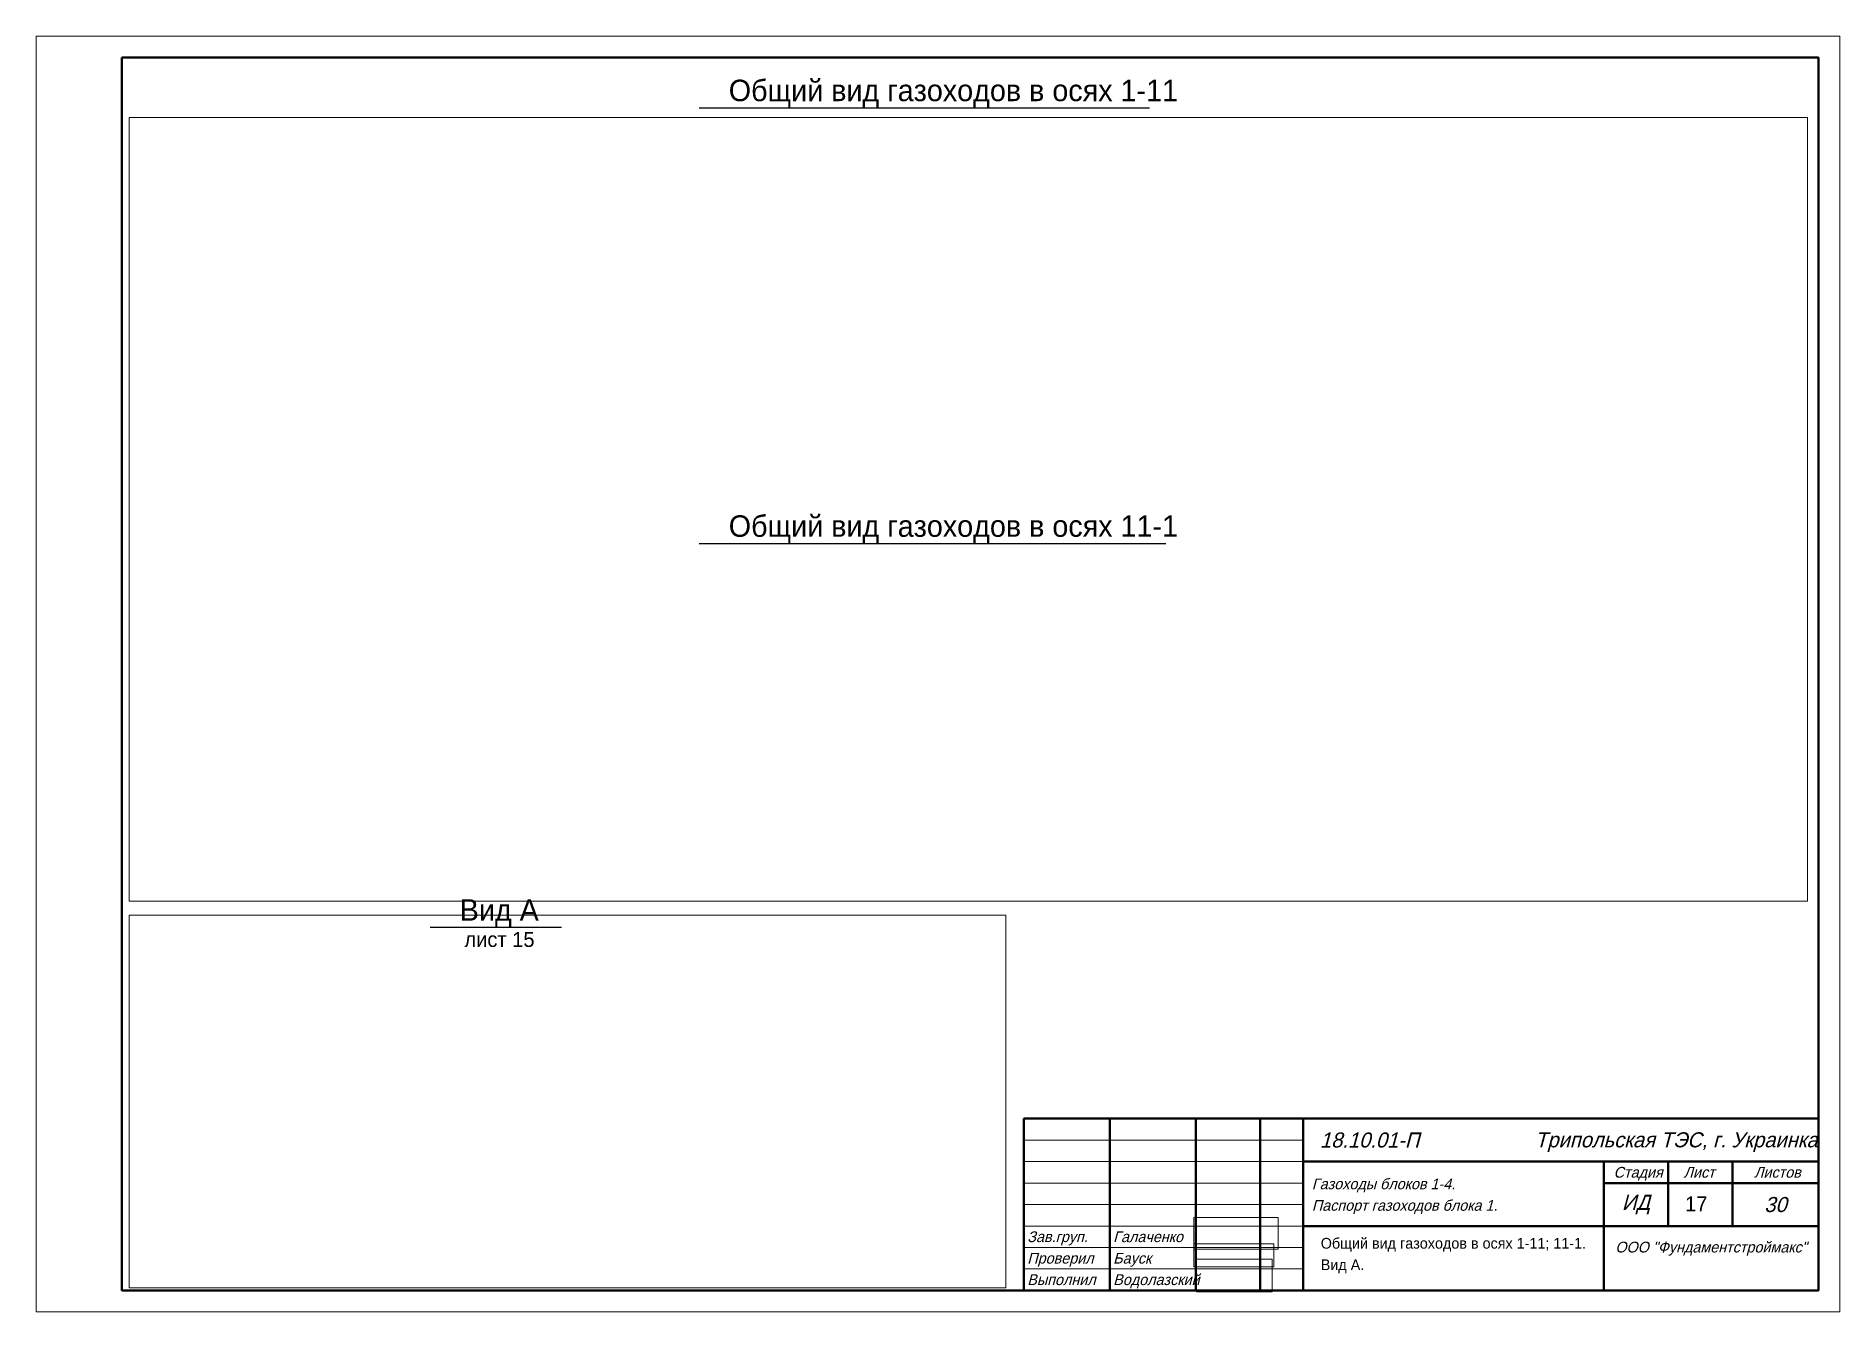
# Paper-space layout 'Лист 02 (3)' of a CAD drawing. Header units: millimetres. Extents: x 1010 to 1430, y 13 to 310.
import ezdxf
from ezdxf.enums import TextEntityAlignment as Align

# ---------------------------------------------------------------- set-up
doc = ezdxf.new("R2010")
doc.units = ezdxf.units.MM
for name, color, linetype, lineweight in [('АС.Перегородки', 121, 'Continuous', 30), ('Невидимые', 10, 'Continuous', 0), ('Основные линии', 50, 'Continuous', 50), ('Тонкие линии', 130, 'Continuous', 20), ('Утолщенные линии', 201, 'Continuous', 35)]:
    doc.layers.add(name, color=color, linetype=linetype, lineweight=lineweight)
doc.styles.add('AltoText', font='mipgost.shx')
doc.styles.add('AltoTextC', font='mipgost.shx', dxfattribs={"oblique": 15})
picture_1 = doc.add_image_def('image1.png', size_in_pixel=(944, 271))
picture_2 = doc.add_image_def('image2.png', size_in_pixel=(548, 207))
picture_3 = doc.add_image_def('image3.png', size_in_pixel=(553, 239))

# ---------------------------------------------------------------- blocks, each defined once
blk = doc.blocks.new('dfgbdfhetrhhtherh')
at = {"layer": 'Невидимые', "ltscale": 200}
image = blk.add_image(picture_2, insert=(-0.36, 9.37), size_in_units=(19.59, 7.4), dxfattribs=at)
image.dxf.flags = 15
image = blk.add_image(picture_1, insert=(-0.36, 5.29), size_in_units=(18.63, 5.35), dxfattribs=at)
image.dxf.flags = 15
image = blk.add_image(picture_3, insert=(0.26, -0.49), size_in_units=(17.56, 7.59), dxfattribs=at)
image.dxf.flags = 15
blk = doc.blocks.new('vfgbrebeb')
at = {"layer": 'Основные линии'}
for p, q in [((-185, 40), (0, 40)), ((-185, 0), (-185, 40)), ((-165, 0), (-165, 40)), ((-145, 0), (-145, 40)), ((-130, 0), (-130, 40)), ((-120, 0), (-120, 40)), ((-120, 30), (0, 30)), ((-50, 30), (-50, 0)), ((-35, 15), (-35, 30)), ((-20, 15), (-20, 30)), ((-50, 25), (0, 25)), ((-120, 15), (0, 15))]:
    blk.add_line(p, q, dxfattribs=at)
at = {"layer": 'Тонкие линии'}
for p, q in [((0, 0), (0, 40)), ((-185, 35), (-120, 35)), ((-185, 30), (-120, 30)), ((-185, 25), (-120, 25)), ((-185, 20), (-120, 20)), ((-185, 15), (-120, 15)), ((-185, 10), (-120, 10)), ((-185, 5), (-120, 5)), ((-185, 0), (0, 0))]:
    blk.add_line(p, q, dxfattribs=at)
at = {"layer": 'Тонкие линии', "ltscale": 100}
blk.add_blockref('dfgbdfhetrhhtherh', (-145.04, 0.2), dxfattribs=at)
at = {"layer": 'Утолщенные линии', "ltscale": 200, "style": 'AltoTextC', "oblique": 15}
for s, height, p in [('18.10.01-П', 3.5, (-116.07, 35.02)), ('Трипольская ТЭС, г. Украинка', 3.5, (-65.99, 35.06)), ('Газоходы блоков 1-4.', 2.5, (-117.95, 24.8)), ('Паспорт газоходов блока 1.', 2.5, (-117.95, 19.8)), ('Зав.груп.', 2.5, (-184.21, 12.5)), ('Галаченко', 2.5, (-164.21, 12.5)), ('Проверил', 2.5, (-184.21, 7.5)), ('Бауск', 2.5, (-164.21, 7.5)), ('Выполнил', 2.5, (-184.21, 2.5)), ('Водолазский', 2.5, (-164.21, 2.5))]:
    blk.add_text(s, height=height, dxfattribs=at).set_placement(p, align=Align.MIDDLE_LEFT)
at = {"layer": 'Утолщенные линии', "style": 'AltoTextC', "oblique": 15}
for s, p in [('Стадия', (-47.69, 27.5)), ('Лист', (-31.41, 27.5)), ('Листов', (-15, 27.5))]:
    blk.add_text(s, height=2.5, dxfattribs=at).set_placement(p, align=Align.MIDDLE_LEFT)
at = {"layer": 'Утолщенные линии', "ltscale": 200, "style": 'AltoTextC', "oblique": 15}
for s, height, p in [('ИД', 3.5, (-42.5, 20)), ('30', 3.5, (-10, 20)), ('ООО "Фундаментстроймакс"', 2.5, (-25, 9.81))]:
    blk.add_text(s, height=height, dxfattribs=at).set_placement(p, align=Align.MIDDLE)

psp = doc.layouts.new('Лист 02 (3)')

# ---------------------------------------------------------------- linework, layer by layer
at = {"layer": 'АС.Перегородки', "ltscale": 100}
for p, q in [((1164.35, 292.95), (1269.23, 292.95)), ((1164.35, 191.53), (1273.01, 191.53)), ((1101.71, 102.16), (1132.25, 102.16))]:
    psp.add_line(p, q, dxfattribs=at)
at = {"layer": 'Основные линии'}
psp.add_lwpolyline([(1029.95, 304.62), (1424.95, 304.62), (1424.95, 17.62), (1029.95, 17.62)], close=True, dxfattribs=at)
at = {"layer": 'Тонкие линии'}
psp.add_lwpolyline([(1009.95, 12.62), (1429.95, 12.62), (1429.95, 309.62), (1009.95, 309.62)], close=True, dxfattribs=at)

# ---------------------------------------------------------------- block references
psp.add_blockref('vfgbrebeb', (1424.95, 17.62), dxfattribs=at)

# ---------------------------------------------------------------- texts
at = {"layer": 'Основные линии', "ltscale": 200, "style": 'AltoText'}
for s, p in [('Общий вид газоходов в осях 1-11', (1171.23, 296.97)), ('Общий вид газоходов в осях 11-1', (1171.23, 195.56)), ('Вид А', (1108.59, 106.19))]:
    psp.add_text(s, height=5, dxfattribs=at).set_placement(p, align=Align.MIDDLE_LEFT)
at = {"layer": 'Утолщенные линии', "ltscale": 200, "style": 'AltoText'}
for s, height, p in [('лист 15', 3.5, (1109.68, 99.33)), ('Общий вид газоходов в осях 1-11; 11-1.', 2.5, (1309.07, 28.6)), ('Вид А.', 2.5, (1309.07, 23.6))]:
    psp.add_text(s, height=height, dxfattribs=at).set_placement(p, align=Align.MIDDLE_LEFT)
psp.add_text('17', height=3.5, dxfattribs=at).set_placement((1396.49, 37.76), align=Align.MIDDLE)

# ---------------------------------------------------------------- viewports
at = {"layer": 'Невидимые', "ltscale": 400, "view_target_point": (387595.77, -879886.05)}
psp.add_viewport(center=(1227, 199.45), size=(390.76, 182.4928), view_center_point=(114927.91, -172900.45), view_height=45623.2116, dxfattribs=at)
psp.add_viewport(center=(1133.68, 61.63), size=(204.12, 86.7464), view_center_point=(89319.18, -216623.8), view_height=21686.5986, status=3, dxfattribs=at)

doc.saveas('drawing.dxf')
